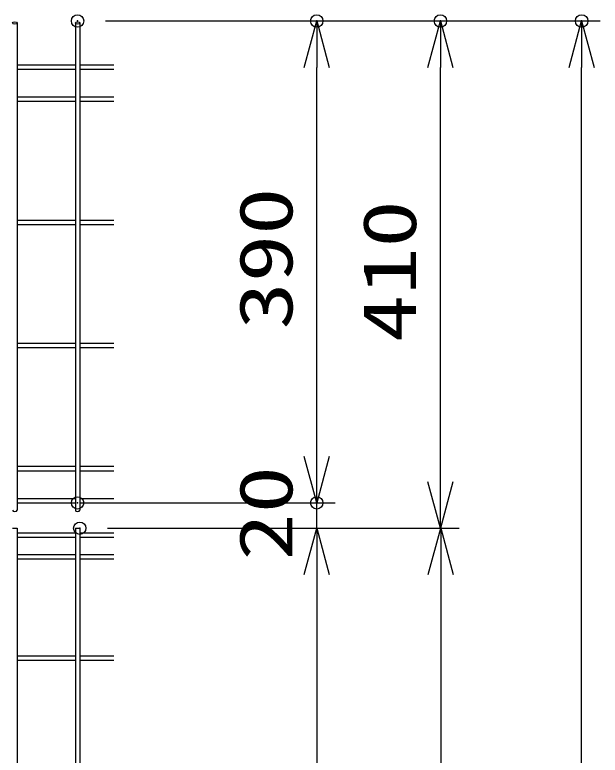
# Model space of a CAD drawing. Units: millimetres, scale not verified. Extents: x -6299 to 6301, y -4454 to 4456.
# Drawn here: x 2894 to 3367, y 538 to 1137 of the extents above; entities that cross this region are included whole.
import ezdxf
from ezdxf.enums import TextEntityAlignment as Align

# ---------------------------------------------------------------- set-up
doc = ezdxf.new("R2010")
doc.units = ezdxf.units.MM
doc.header["$LTSCALE"] = 20
doc.header["$PDMODE"] = 32
doc.header["$PDSIZE"] = 10
doc.layers.add('0-2_0', color=4, linetype='Continuous', lineweight=25)
doc.layers.add('0-E_LAYER05', color=4, linetype='Continuous', lineweight=25)
doc.layers.add('0-7_DEFPOINTS', color=7, linetype='Continuous')
doc.styles.add('ＭＳ ゴシック', font='')
doc.styles.get('ＭＳ ゴシック').set_extended_font_data('MS Gothic')

# ---------------------------------------------------------------- blocks, each defined once
blk = doc.blocks.new('_Open30')
at = {"layer": '0-2_0', "color": 2}
blk.add_line((0, 0), (-20, 0), dxfattribs=at)
blk.add_lwpolyline([(-20, 5.36), (0, 0), (-20, -5.36)], dxfattribs=at)

msp = doc.modelspace()

# ---------------------------------------------------------------- linework, layer by layer
at = {"layer": '0-2_0', "color": 1}
for p, q in [((2966.92, 1132.17), (3152.9, 1132.17)), ((2966.92, 1132.17), (3252.93, 1132.17)), ((2966.92, 1132.17), (3367.21, 1132.17)), ((2966.92, 742.46), (3152.9, 742.46)), ((2966.92, 742.46), (3152.9, 742.46)), ((2968.72, 721.94), (3152.9, 721.94)), ((2968.72, 721.94), (3253.18, 721.94)), ((2968.72, 721.94), (3252.93, 721.94)), ((2968.72, 721.94), (3152.9, 721.94))]:
    msp.add_line(p, q, dxfattribs=at)
at = {"layer": '0-2_0'}
for p, q in [((2895.45, 1130.48), (2895.45, 736.44)), ((2895.45, 1130.48), (2895.45, 736.44)), ((2942.62, 1130.48), (2942.62, 736.44)), ((2942.62, 1130.48), (2942.62, 736.44)), ((2946.22, 1130.48), (2946.22, 736.44)), ((2946.22, 1130.48), (2946.22, 736.44)), ((2942.62, 1096.51), (2895.45, 1096.51)), ((2942.62, 1096.51), (2895.45, 1096.51)), ((2973.88, 1096.51), (2946.22, 1096.51)), ((2973.88, 1096.51), (2946.22, 1096.51)), ((2942.62, 1092.91), (2895.45, 1092.91)), ((2942.62, 1092.91), (2895.45, 1092.91)), ((2973.88, 1092.91), (2946.22, 1092.91)), ((2973.88, 1092.91), (2946.22, 1092.91)), ((2942.62, 1070.53), (2895.45, 1070.53)), ((2942.62, 1070.53), (2895.45, 1070.53)), ((2942.62, 1066.93), (2895.45, 1066.93)), ((2942.62, 1066.93), (2895.45, 1066.93)), ((2973.88, 1070.53), (2946.22, 1070.53)), ((2973.88, 1070.53), (2946.22, 1070.53)), ((2973.88, 1066.93), (2946.22, 1066.93)), ((2973.88, 1066.93), (2946.22, 1066.93)), ((2942.62, 970.93), (2895.45, 970.93)), ((2942.62, 970.93), (2895.45, 970.93)), ((2973.88, 970.93), (2946.22, 970.93)), ((2973.88, 970.93), (2946.22, 970.93)), ((2942.62, 967.33), (2895.45, 967.33)), ((2942.62, 967.33), (2895.45, 967.33)), ((2973.88, 967.33), (2946.22, 967.33)), ((2973.88, 967.33), (2946.22, 967.33)), ((2942.62, 871.34), (2895.45, 871.34)), ((2942.62, 871.34), (2895.45, 871.34)), ((2973.88, 871.34), (2946.22, 871.34)), ((2973.88, 871.34), (2946.22, 871.34)), ((2942.62, 867.74), (2895.45, 867.74)), ((2942.62, 867.74), (2895.45, 867.74)), ((2973.88, 867.74), (2946.22, 867.74)), ((2973.88, 867.74), (2946.22, 867.74)), ((2942.62, 771.75), (2895.45, 771.75)), ((2942.62, 771.75), (2895.45, 771.75)), ((2942.62, 768.15), (2895.45, 768.15)), ((2942.62, 768.15), (2895.45, 768.15)), ((2973.88, 771.75), (2946.22, 771.75)), ((2973.88, 771.75), (2946.22, 771.75)), ((2973.88, 768.15), (2946.22, 768.15)), ((2973.88, 768.15), (2946.22, 768.15)), ((2942.62, 745.77), (2895.45, 745.77)), ((2942.62, 745.77), (2895.45, 745.77)), ((2973.88, 745.77), (2946.22, 745.77)), ((2973.88, 745.77), (2946.22, 745.77)), ((2942.62, 742.17), (2895.45, 742.17)), ((2942.62, 742.17), (2895.45, 742.17)), ((2973.88, 742.17), (2946.22, 742.17)), ((2973.88, 742.17), (2946.22, 742.17))]:
    msp.add_line(p, q, dxfattribs=at)
at = {"layer": '0-2_0', "color": 2}
for p, q in [((3137.9, 779.96), (3137.9, 1094.67)), ((3237.93, 759.44), (3237.93, 1094.67)), ((3352.21, -1040.56), (3352.21, 1094.67)), ((3137.9, 779.96), (3137.9, 817.46)), ((3137.9, 721.94), (3137.9, 742.46)), ((3137.9, 684.44), (3137.9, 646.94)), ((3137.9, 684.44), (3137.9, -118.06)), ((3238.18, 684.44), (3238.18, -1040.56))]:
    msp.add_line(p, q, dxfattribs=at)
at = {"layer": '0-2_0'}
for centre in [(2893.65, 1130.48), (2893.65, 1130.48), (2944.42, 1130.48), (2944.42, 1130.48)]:
    msp.add_ellipse(centre, major_axis=(1.8, 0), ratio=0.5, dxfattribs=at)
for centre in [(2893.65, 736.44), (2893.65, 736.44), (2944.42, 736.44), (2944.42, 736.44)]:
    msp.add_ellipse(centre, major_axis=(1.8, 0), ratio=0.5, start_param=3.141593, end_param=6.283185, dxfattribs=at)
at = {"layer": '0-7_DEFPOINTS'}
for p in [(2944.42, 1132.17), (3137.9, 1132.17), (3237.93, 1132.17), (3352.21, 1132.17), (2944.42, 742.46), (3137.9, 742.46), (2946.22, 721.94), (2946.22, 721.94)]:
    msp.add_point(p, dxfattribs=at)
at = {"layer": '0-E_LAYER05'}
for p, q in [((2891.85, 721.94), (2895.45, 721.94)), ((2895.45, 721.94), (2895.45, -155.56)), ((2942.62, 721.94), (2942.62, -155.56)), ((2942.62, 721.94), (2946.22, 721.94)), ((2946.22, 721.94), (2946.22, -155.56)), ((2895.45, 718.34), (2942.62, 718.34)), ((2895.45, 714.74), (2942.62, 714.74)), ((2946.22, 718.34), (2973.88, 718.34)), ((2946.22, 714.74), (2973.88, 714.74)), ((2895.45, 700.71), (2942.62, 700.71)), ((2946.22, 700.71), (2973.88, 700.71)), ((2895.45, 697.11), (2942.62, 697.11)), ((2946.22, 697.11), (2973.88, 697.11)), ((2895.45, 618.74), (2942.62, 618.74)), ((2946.22, 618.74), (2973.88, 618.74)), ((2895.45, 615.14), (2942.62, 615.14)), ((2946.22, 615.14), (2973.88, 615.14))]:
    msp.add_line(p, q, dxfattribs=at)

# ---------------------------------------------------------------- block references
at = {"layer": '0-2_0', "xscale": 1.875, "yscale": 1.875}
for p, rotation in [((3137.9, 1132.17), 90), ((3237.93, 1132.17), 90), ((3352.21, 1132.17), 90), ((3137.9, 742.46), 270), ((3137.9, 742.46), 270), ((3237.93, 721.94), 270), ((3137.9, 721.94), 90), ((3137.9, 721.94), 90), ((3238.18, 721.94), 90)]:
    msp.add_blockref('_Open30', p, dxfattribs=dict(at, rotation=rotation))

# ---------------------------------------------------------------- texts
at = {"layer": '0-2_0', "color": 3, "style": 'ＭＳ ゴシック', "width": 1.3}
for s, p in [('390', (3131.23, 882.67)), ('410', (3231.26, 872.41)), ('20', (3131.23, 695.77))]:
    msp.add_text(s, height=43.26, rotation=90, dxfattribs=at).set_placement(p, align=Align.BOTTOM_LEFT)

doc.saveas('drawing.dxf')
